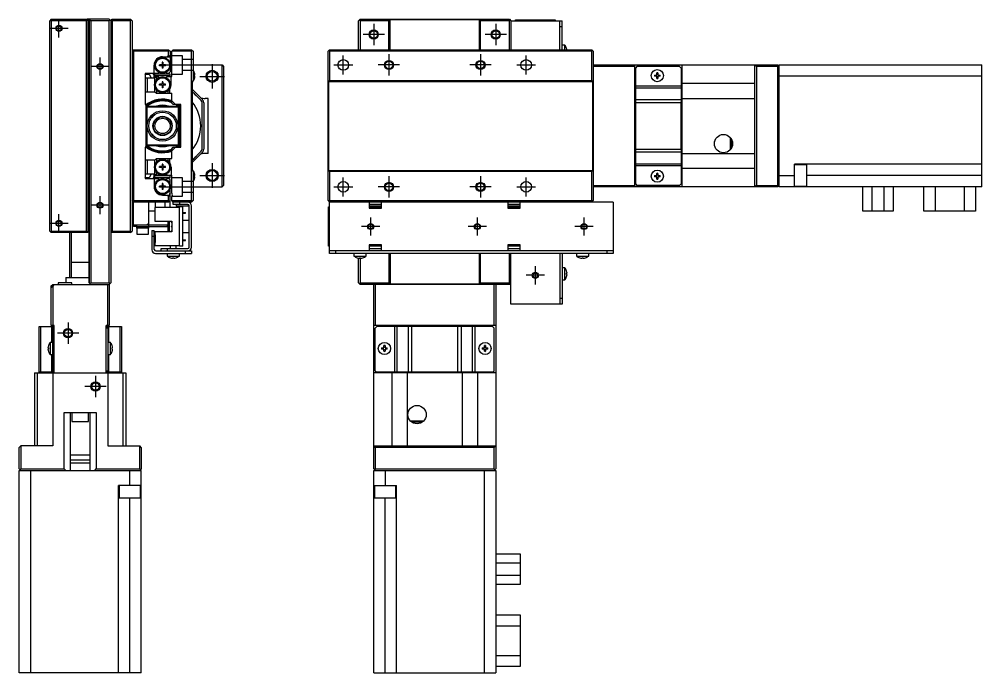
# Model space of a CAD drawing. Extents: x 0 to 645, y -8 to 408.
# Drawn here: x 329.2 to 644.9, y 101.7 to 316.1 of the extents above; entities that cross this region are included whole.
import ezdxf

# ---------------------------------------------------------------- set-up
doc = ezdxf.new("R2010")
doc.units = 0
doc.header["$LTSCALE"] = 0.5
doc.linetypes.add('CENTER', pattern=[50.8, 31.75, -6.35, 6.35, -6.35])
doc.linetypes.add('DASHED', pattern=[19.05, 12.7, -6.35])
for name, color, linetype in [('MSM_CENTER', 1, 'CENTER'), ('MSM_CONTINUOUS', 7, 'CONTINUOUS'), ('MSM_DASHED', 4, 'DASHED'), ('MSM_NARROW', 5, 'CONTINUOUS')]:
    doc.layers.add(name, color=color, linetype=linetype)

msp = doc.modelspace()

# ---------------------------------------------------------------- linework, layer by layer
at = {"layer": 'MSM_CENTER'}
for p, q in [((342.21, 310.1), (342.21, 316.1)), ((345.21, 313.1), (339.21, 313.1)), ((445.47, 314.6), (445.47, 307.6)), ((485.47, 314.6), (485.47, 307.6)), ((448.97, 311.1), (441.97, 311.1)), ((488.97, 311.1), (481.97, 311.1)), ((355.71, 297.6), (355.71, 303.6)), ((435.47, 298), (435.47, 304.2)), ((450.47, 304.6), (450.47, 297.6)), ((480.47, 304.6), (480.47, 297.6)), ((495.47, 298), (495.47, 304.2)), ((358.71, 300.6), (352.71, 300.6)), ((375.71, 301.1), (389.78, 301.1)), ((392.47, 301.37), (392.47, 293.37)), ((432.37, 301.1), (438.57, 301.1)), ((453.97, 301.1), (446.97, 301.1)), ((483.97, 301.1), (476.97, 301.1)), ((492.37, 301.1), (498.57, 301.1)), ((388.47, 297.37), (396.47, 297.37)), ((392.47, 268.84), (392.47, 260.84)), ((388.47, 264.84), (396.47, 264.84)), ((435.47, 258), (435.47, 264.2)), ((450.47, 264.6), (450.47, 257.6)), ((480.47, 264.6), (480.47, 257.6)), ((495.47, 258), (495.47, 264.2)), ((375.71, 261.1), (389.78, 261.1)), ((432.37, 261.1), (438.57, 261.1)), ((453.97, 261.1), (446.97, 261.1)), ((483.97, 261.1), (476.97, 261.1)), ((492.37, 261.1), (498.57, 261.1)), ((355.71, 252.1), (355.71, 258.1)), ((358.71, 255.1), (352.71, 255.1)), ((342.21, 246.1), (342.21, 252.1)), ((444.47, 245.1), (444.47, 251.1)), ((479.47, 245.1), (479.47, 251.1)), ((514.47, 245.1), (514.47, 251.1)), ((345.21, 249.1), (339.21, 249.1)), ((447.47, 248.1), (441.47, 248.1)), ((482.47, 248.1), (476.47, 248.1)), ((517.47, 248.1), (511.47, 248.1)), ((498.47, 229.1), (498.47, 235.1)), ((501.47, 232.1), (495.47, 232.1)), ((345.21, 216.6), (345.21, 209.6)), ((348.71, 213.1), (341.71, 213.1)), ((354.21, 199.1), (354.21, 192.1)), ((357.71, 195.6), (350.71, 195.6))]:
    msp.add_line(p, q, dxfattribs=at)
at = {"layer": 'MSM_CONTINUOUS'}
for p, q in [((339.71, 316.1), (339.21, 315.6)), ((339.71, 315.6), (339.46, 315.85)), ((339.71, 316.1), (351.21, 316.1)), ((351.21, 316.1), (351.71, 315.6)), ((351.46, 315.85), (351.21, 315.6)), ((351.31, 316), (351.51, 316)), ((351.41, 316), (351.51, 316.1)), ((358.71, 316.1), (351.51, 316.1)), ((351.81, 315.7), (351.61, 315.7)), ((351.81, 315), (351.81, 315.7)), ((352.01, 314.7), (352.01, 316.1)), ((352.71, 315.6), (352.21, 316.1)), ((352.21, 229.5), (352.21, 316.1)), ((358.71, 316.1), (359.21, 315.6)), ((358.96, 315.85), (358.71, 315.6)), ((359.21, 315.6), (359.71, 316.1)), ((359.71, 315.6), (359.46, 315.85)), ((359.71, 316.1), (365.71, 316.1)), ((366.21, 315.6), (365.71, 316.1)), ((365.96, 315.85), (365.71, 315.6)), ((440.97, 316.1), (440.47, 315.6)), ((440.97, 315.6), (440.72, 315.85)), ((440.97, 316.1), (489.97, 316.1)), ((450.47, 315.6), (450.77, 315.9)), ((480.17, 315.9), (450.77, 315.9)), ((450.77, 315.9), (450.77, 306.1)), ((480.17, 315.9), (480.47, 315.6)), ((480.17, 306.1), (480.17, 315.9)), ((489.97, 316.1), (490.47, 315.6)), ((490.22, 315.85), (489.97, 315.6)), ((491.97, 315.9), (504.97, 315.9)), ((491.97, 315.6), (491.97, 315.9)), ((504.97, 315.9), (504.97, 315.6)), ((339.21, 246.6), (339.21, 315.6)), ((351.21, 315.6), (339.71, 315.6)), ((339.71, 315.6), (339.71, 246.6)), ((351.21, 246.6), (351.21, 315.6)), ((351.71, 315.6), (351.71, 246.6)), ((351.71, 315), (351.81, 315)), ((351.71, 314.7), (352.01, 314.7)), ((358.71, 315.6), (352.71, 315.6)), ((352.71, 315.6), (352.71, 229.6)), ((358.71, 229.6), (358.71, 315.6)), ((359.21, 315.6), (359.21, 229.6)), ((365.71, 315.6), (359.71, 315.6)), ((359.71, 315.6), (359.71, 246.6)), ((365.71, 246.6), (365.71, 315.6)), ((366.21, 315.6), (366.21, 246.6)), ((440.47, 306.1), (440.47, 315.6)), ((450.47, 315.6), (440.97, 315.6)), ((440.97, 315.6), (440.97, 306.1)), ((450.47, 306.1), (450.47, 315.6)), ((489.97, 315.6), (480.47, 315.6)), ((480.47, 306.1), (480.47, 315.6)), ((489.97, 306.1), (489.97, 315.6)), ((490.47, 315.6), (490.47, 306.1)), ((490.47, 315.6), (507.27, 315.6)), ((506.47, 306.1), (506.47, 315.6)), ((507.27, 313.6), (506.47, 313.6)), ((507.27, 306.1), (507.27, 315.6)), ((508.17, 307.6), (507.27, 307.6)), ((508.17, 306.1), (508.17, 307.6)), ((508.73, 306.53), (508.73, 306.55)), ((366.21, 305.6), (366.71, 306.1)), ((366.71, 305.6), (366.46, 305.85)), ((366.71, 306.1), (378.21, 306.1)), ((366.71, 305.6), (366.71, 256.6)), ((378.21, 305.6), (366.71, 305.6)), ((376.21, 303.8), (378.71, 303.8)), ((378.21, 304.3), (377.71, 303.8)), ((378.21, 306.1), (378.71, 305.6)), ((378.46, 305.85), (378.21, 305.6)), ((378.21, 304.3), (378.21, 305.6)), ((378.56, 303.8), (378.21, 304.3)), ((378.71, 305.6), (378.71, 301.72)), ((379.21, 305.6), (379.71, 306.1)), ((379.21, 297.3), (379.21, 305.6)), ((385.71, 305.6), (379.21, 305.6)), ((379.71, 306.1), (385.71, 306.1)), ((385.71, 306.1), (386.21, 305.6)), ((385.96, 305.85), (385.71, 305.6)), ((385.71, 256.6), (385.71, 305.6)), ((386.21, 305.6), (386.21, 296)), ((430.97, 306.1), (430.47, 305.6)), ((430.47, 256.6), (430.47, 305.6)), ((430.72, 305.85), (430.97, 305.6)), ((430.97, 306.1), (516.97, 306.1)), ((430.97, 305.6), (430.97, 296)), ((516.97, 305.6), (430.97, 305.6)), ((517.47, 305.6), (516.97, 306.1)), ((516.97, 305.6), (517.22, 305.85)), ((516.97, 296), (516.97, 305.6)), ((517.47, 305.6), (517.47, 256.6)), ((373.41, 298.3), (373.41, 301)), ((376, 301.15), (375.21, 301.15)), ((375.21, 300.86), (375.21, 301.15)), ((376, 300.86), (375.21, 300.86)), ((375.74, 301.15), (375.74, 300.86)), ((376.35, 302), (376.06, 302)), ((376.06, 302), (376.06, 301.21)), ((376.35, 301.47), (376.06, 301.47)), ((376.06, 300.8), (376.06, 300)), ((376.06, 300.53), (376.35, 300.53)), ((376.35, 300), (376.06, 300)), ((376.35, 302), (376.35, 301.21)), ((376.35, 300.8), (376.35, 300)), ((377.21, 301.15), (376.41, 301.15)), ((377.21, 300.86), (376.41, 300.86)), ((376.68, 301.15), (376.68, 300.86)), ((377.21, 300.86), (377.21, 301.15)), ((378.71, 300.29), (378.71, 298.8)), ((378.81, 301.1), (379.21, 301.1)), ((386.21, 301.1), (395.71, 301.1)), ((395.71, 261.1), (395.71, 301.1)), ((395.71, 301.1), (396.21, 300.6)), ((396.21, 300.6), (396.21, 261.6)), ((517.47, 301.1), (577.97, 301.1)), ((530.97, 300.6), (517.47, 300.6)), ((530.97, 301.1), (530.97, 261.1)), ((531.77, 300.6), (531.27, 300.1)), ((531.27, 300.1), (531.27, 262.1)), ((545.77, 300.6), (531.77, 300.6)), ((546.27, 300.1), (545.77, 300.6)), ((546.27, 300.1), (546.27, 262.1)), ((546.47, 301.1), (546.47, 261.1)), ((570.47, 301.1), (570.97, 300.6)), ((570.47, 261.1), (570.47, 301.1)), ((570.97, 300.6), (570.97, 261.6)), ((577.97, 300.6), (570.97, 300.6)), ((578.47, 300.6), (577.97, 301.1)), ((577.97, 300.6), (578.22, 300.85)), ((577.97, 261.6), (577.97, 300.6)), ((578.47, 261.1), (578.47, 301.1)), ((578.47, 301.1), (644.87, 301.1)), ((644.87, 261.1), (644.87, 301.1)), ((374.66, 298.3), (370.51, 298.3)), ((370.51, 298.3), (370.51, 288.1)), ((370.51, 297.89), (370.63, 298.1)), ((373.71, 296.8), (370.51, 296.8)), ((370.63, 298.1), (371.79, 298.1)), ((371.21, 296.8), (371.21, 292.3)), ((371.79, 298.1), (372.36, 297.1)), ((372.36, 297.1), (372.19, 296.8)), ((373.71, 297.5), (373.71, 298.1)), ((378.71, 298.1), (373.71, 298.1)), ((378.71, 297.5), (373.71, 297.5)), ((374.21, 297.3), (373.71, 296.8)), ((373.71, 295.32), (373.71, 296.8)), ((374.21, 297.3), (374.21, 296.26)), ((374.21, 297.3), (374.66, 297.3)), ((374.88, 298.68), (374.66, 298.3)), ((374.66, 297.3), (374.74, 297.16)), ((377.54, 296.93), (377.75, 297.3)), ((377.75, 298.3), (377.67, 298.44)), ((378.21, 298.3), (377.75, 298.3)), ((377.75, 297.3), (379.21, 297.3)), ((378.21, 298.3), (378.71, 298.8)), ((378.71, 297.5), (378.71, 298.1)), ((379.01, 294.6), (379.01, 297.3)), ((386.66, 298.53), (386.66, 298.55)), ((386.66, 297.8), (386.8, 297.8)), ((386.66, 297.4), (386.66, 297.8)), ((386.8, 297.4), (386.66, 297.4)), ((537.54, 297.8), (538.27, 297.8)), ((538.27, 297.4), (537.54, 297.4)), ((538.27, 297.8), (538.27, 298.53)), ((538.27, 296.67), (538.27, 297.4)), ((538.67, 298.53), (538.67, 297.8)), ((538.67, 297.8), (539.4, 297.8)), ((539.4, 297.4), (538.67, 297.4)), ((538.67, 297.4), (538.67, 296.67)), ((644.87, 297.4), (578.47, 297.4)), ((373.71, 292.3), (373.71, 293.89)), ((376, 294.75), (375.21, 294.75)), ((375.21, 294.46), (375.21, 294.75)), ((376, 294.46), (375.21, 294.46)), ((375.74, 294.75), (375.74, 294.46)), ((376.35, 295.6), (376.06, 295.6)), ((376.06, 295.6), (376.06, 294.81)), ((376.35, 295.07), (376.06, 295.07)), ((376.06, 294.4), (376.06, 293.6)), ((376.06, 294.13), (376.35, 294.13)), ((376.35, 293.6), (376.06, 293.6)), ((376.35, 295.6), (376.35, 294.81)), ((376.35, 294.4), (376.35, 293.6)), ((377.21, 294.75), (376.41, 294.75)), ((377.21, 294.46), (376.41, 294.46)), ((376.68, 294.75), (376.68, 294.46)), ((377.21, 294.46), (377.21, 294.75)), ((385.91, 295.7), (386.21, 296)), ((385.91, 295.7), (385.91, 266.5)), ((385.91, 295.6), (386.11, 295.6)), ((386.11, 295.6), (386.11, 295.9)), ((386.66, 296.65), (386.66, 296.67)), ((430.67, 295.7), (430.97, 296)), ((430.67, 295.7), (430.67, 266.5)), ((430.67, 295.7), (517.27, 295.7)), ((430.97, 296), (516.97, 296)), ((516.97, 296), (517.27, 295.7)), ((517.27, 266.5), (517.27, 295.7)), ((531.27, 295.35), (530.97, 295.35)), ((531.27, 294.85), (530.97, 294.85)), ((531.27, 294.22), (546.27, 294.22)), ((546.47, 295.35), (546.27, 295.35)), ((546.47, 295.1), (570.47, 295.1)), ((370.51, 292.3), (373.71, 292.3)), ((373.71, 292.3), (374.21, 291.8)), ((374.21, 292.94), (374.21, 291.8)), ((374.21, 291.8), (379.21, 291.8)), ((378.01, 291.8), (378.01, 292.46)), ((378.51, 293), (378.51, 291.8)), ((379.21, 288.6), (379.21, 291.8)), ((385.91, 293.11), (389.27, 289.75)), ((388.92, 289.39), (385.91, 292.4)), ((546.27, 293.52), (531.27, 293.52)), ((546.47, 292.1), (546.27, 292.1)), ((546.47, 291.1), (546.27, 291.1)), ((370.51, 288.1), (370.71, 288.1)), ((370.71, 288.1), (370.71, 274.1)), ((371.21, 287.3), (371.01, 287.1)), ((371.21, 287.3), (371.51, 287.6)), ((381.21, 287.3), (371.21, 287.3)), ((371.51, 287.6), (380.91, 287.6)), ((379.21, 289.31), (380.42, 288.1)), ((379.71, 288.1), (379.21, 288.6)), ((382.21, 288.1), (379.71, 288.1)), ((380.91, 287.6), (381.21, 287.3)), ((381.41, 287.1), (381.21, 287.3)), ((382.21, 274.1), (382.21, 288.1)), ((389.21, 273.52), (389.21, 288.69)), ((389.71, 288.69), (389.71, 273.52)), ((391.21, 290.1), (390.21, 290.1)), ((391.21, 272.1), (391.21, 290.1)), ((530.97, 289.35), (531.27, 289.35)), ((531.27, 289.75), (546.27, 289.75)), ((546.27, 288.69), (531.27, 288.69)), ((546.3, 288.98), (546.27, 288.98)), ((546.27, 287.93), (546.3, 287.93)), ((546.27, 287.34), (546.3, 287.34)), ((546.3, 273.22), (546.3, 288.98)), ((546.47, 288.37), (546.3, 288.37)), ((546.47, 290.1), (570.47, 290.1)), ((370.71, 286.8), (371.01, 287.1)), ((371.01, 287.1), (371.01, 275.1)), ((373.01, 284.27), (373.01, 284.08)), ((381.41, 275.1), (381.41, 287.1)), ((381.41, 287.1), (381.71, 286.8)), ((381.71, 286.8), (381.71, 275.4)), ((531.17, 286.1), (530.97, 285.9)), ((531.17, 286.1), (531.17, 276.1)), ((531.27, 286.1), (531.17, 286.1)), ((546.3, 285.87), (546.47, 285.87)), ((372.65, 283.85), (372.78, 283.85)), ((372.78, 283.85), (373.01, 284.08)), ((372.78, 283.85), (372.78, 284.02)), ((546.3, 283.37), (546.47, 283.37)), ((372.78, 278.35), (372.65, 278.35)), ((372.78, 278.18), (372.78, 278.35)), ((373.01, 278.13), (372.78, 278.35)), ((373.01, 278.13), (373.01, 277.94)), ((546.47, 278.83), (546.3, 278.83)), ((371.01, 275.1), (370.71, 275.4)), ((371.01, 275.1), (371.21, 274.9)), ((371.21, 274.9), (381.21, 274.9)), ((371.51, 274.6), (371.21, 274.9)), ((381.21, 274.9), (380.91, 274.6)), ((381.21, 274.9), (381.41, 275.1)), ((381.71, 275.4), (381.41, 275.1)), ((530.97, 276.3), (531.17, 276.1)), ((531.17, 276.1), (531.27, 276.1)), ((546.27, 274.86), (546.3, 274.86)), ((546.47, 276.33), (546.3, 276.33)), ((557.27, 275.88), (557.23, 275.88)), ((557.27, 276.07), (557.27, 275.88)), ((562.37, 277.34), (562.37, 273.26)), ((562.67, 276.96), (562.67, 273.64)), ((370.71, 274.1), (370.51, 274.1)), ((370.51, 274.1), (370.51, 263.9)), ((380.91, 274.6), (371.51, 274.6)), ((380.42, 274.1), (379.21, 272.89)), ((379.21, 273.6), (379.71, 274.1)), ((379.21, 270.4), (379.21, 273.6)), ((379.71, 274.1), (382.21, 274.1)), ((385.91, 269.8), (388.92, 272.81)), ((389.27, 272.46), (385.91, 269.09)), ((391.21, 272.1), (390.21, 272.1)), ((531.27, 272.85), (530.97, 272.85)), ((531.27, 273.52), (546.27, 273.52)), ((546.27, 272.46), (531.27, 272.46)), ((546.27, 274.28), (546.3, 274.28)), ((546.27, 273.22), (546.3, 273.22)), ((546.3, 273.83), (546.47, 273.83)), ((546.47, 272.1), (570.47, 272.1)), ((373.71, 269.9), (370.51, 269.9)), ((371.21, 269.9), (371.21, 265.4)), ((374.21, 270.4), (373.71, 269.9)), ((373.71, 268.32), (373.71, 269.9)), ((374.21, 270.4), (374.21, 269.26)), ((374.21, 270.4), (379.21, 270.4)), ((376.35, 268.6), (376.06, 268.6)), ((376.06, 268.6), (376.06, 267.81)), ((376.35, 268.6), (376.35, 267.81)), ((378.01, 269.75), (378.01, 270.4)), ((378.51, 270.4), (378.51, 269.2)), ((531.27, 268.69), (546.27, 268.69)), ((546.27, 271.1), (546.47, 271.1)), ((546.27, 270.1), (546.47, 270.1)), ((583.47, 261.1), (583.47, 268.59)), ((644.87, 268.59), (583.47, 268.59)), ((587.47, 268.34), (583.47, 268.34)), ((587.47, 261.34), (587.47, 268.34)), ((370.51, 265.4), (373.71, 265.4)), ((372.19, 265.4), (372.36, 265.1)), ((373.71, 265.4), (373.71, 266.89)), ((373.71, 265.4), (374.21, 264.9)), ((374.21, 265.94), (374.21, 264.9)), ((376, 267.75), (375.21, 267.75)), ((375.21, 267.46), (375.21, 267.75)), ((376, 267.46), (375.21, 267.46)), ((375.74, 267.75), (375.74, 267.46)), ((376.35, 268.07), (376.06, 268.07)), ((376.06, 267.4), (376.06, 266.6)), ((376.06, 267.13), (376.35, 267.13)), ((376.35, 266.6), (376.06, 266.6)), ((376.35, 267.4), (376.35, 266.6)), ((377.21, 267.75), (376.41, 267.75)), ((377.21, 267.46), (376.41, 267.46)), ((376.68, 267.75), (376.68, 267.46)), ((377.21, 267.46), (377.21, 267.75)), ((377.75, 264.9), (377.54, 265.28)), ((379.01, 267.6), (379.01, 264.9)), ((386.11, 266.6), (385.91, 266.6)), ((386.21, 266.2), (385.91, 266.5)), ((386.11, 266.3), (386.11, 266.6)), ((386.21, 266.2), (386.21, 256.6)), ((386.66, 265.53), (386.66, 265.55)), ((430.97, 266.2), (430.67, 266.5)), ((430.67, 266.5), (517.27, 266.5)), ((430.97, 266.2), (430.97, 256.6)), ((516.97, 266.2), (430.97, 266.2)), ((517.27, 266.5), (516.97, 266.2)), ((516.97, 256.6), (516.97, 266.2)), ((530.97, 267.35), (531.27, 267.35)), ((530.97, 266.85), (531.27, 266.85)), ((546.27, 267.98), (531.27, 267.98)), ((538.27, 264.8), (538.27, 265.53)), ((538.67, 265.53), (538.67, 264.8)), ((546.27, 266.85), (546.47, 266.85)), ((570.47, 267.1), (546.47, 267.1)), ((370.63, 264.1), (370.51, 264.31)), ((370.51, 263.9), (374.66, 263.9)), ((371.79, 264.1), (370.63, 264.1)), ((372.36, 265.1), (371.79, 264.1)), ((373.41, 263.9), (373.41, 261.2)), ((373.71, 264.1), (373.71, 264.7)), ((378.71, 264.7), (373.71, 264.7)), ((378.71, 264.1), (373.71, 264.1)), ((374.21, 264.9), (374.66, 264.9)), ((374.74, 265.04), (374.66, 264.9)), ((374.66, 263.9), (374.88, 263.53)), ((376.35, 262.2), (376.06, 262.2)), ((376.06, 262.2), (376.06, 261.41)), ((376.35, 262.2), (376.35, 261.41)), ((377.67, 263.76), (377.75, 263.9)), ((377.75, 264.9), (379.21, 264.9)), ((378.21, 263.9), (377.75, 263.9)), ((378.71, 263.4), (378.21, 263.9)), ((378.71, 264.1), (378.71, 264.7)), ((378.71, 261.92), (378.71, 263.4)), ((379.21, 259.16), (379.21, 264.9)), ((386.66, 264.8), (386.8, 264.8)), ((386.66, 264.4), (386.66, 264.8)), ((386.8, 264.4), (386.66, 264.4)), ((386.66, 263.65), (386.66, 263.67)), ((531.27, 262.1), (531.77, 261.6)), ((537.54, 264.8), (538.27, 264.8)), ((538.27, 264.4), (537.54, 264.4)), ((538.27, 263.67), (538.27, 264.4)), ((538.67, 264.8), (539.4, 264.8)), ((539.4, 264.4), (538.67, 264.4)), ((538.67, 264.4), (538.67, 263.67)), ((545.77, 261.6), (546.27, 262.1)), ((578.47, 264.8), (583.47, 264.8)), ((644.87, 264.89), (587.47, 264.89)), ((376, 261.35), (375.21, 261.35)), ((375.21, 261.06), (375.21, 261.35)), ((376, 261.06), (375.21, 261.06)), ((375.74, 261.35), (375.74, 261.06)), ((376.35, 261.67), (376.06, 261.67)), ((376.06, 261), (376.06, 260.2)), ((376.06, 260.73), (376.35, 260.73)), ((376.35, 260.2), (376.06, 260.2)), ((376.35, 261), (376.35, 260.2)), ((377.21, 261.35), (376.41, 261.35)), ((377.21, 261.06), (376.41, 261.06)), ((376.68, 261.35), (376.68, 261.06)), ((377.21, 261.06), (377.21, 261.35)), ((378.71, 254.35), (378.71, 260.49)), ((378.81, 261.1), (379.21, 261.1)), ((386.21, 261.1), (395.71, 261.1)), ((396.21, 261.6), (395.71, 261.1)), ((517.47, 261.6), (530.97, 261.6)), ((577.97, 261.1), (517.47, 261.1)), ((545.77, 261.6), (531.77, 261.6)), ((570.97, 261.6), (570.47, 261.1)), ((570.97, 261.6), (577.97, 261.6)), ((578.22, 261.35), (577.97, 261.6)), ((577.97, 261.1), (578.47, 261.6)), ((644.87, 261.1), (578.47, 261.1)), ((583.47, 261.34), (587.47, 261.34)), ((605.87, 253.1), (605.87, 261.1)), ((608.87, 261.1), (608.87, 253.1)), ((612.87, 253.1), (612.87, 261.1)), ((615.87, 261.1), (615.87, 253.1)), ((625.87, 253.1), (625.87, 261.1)), ((629.57, 261.1), (629.57, 253.1)), ((639.17, 253.1), (639.17, 261.1)), ((642.87, 261.1), (642.87, 253.1)), ((366.71, 256.1), (366.21, 256.6)), ((366.46, 256.35), (366.71, 256.6)), ((366.71, 256.6), (378.21, 256.6)), ((366.71, 248.1), (366.71, 256.1)), ((378.21, 256.1), (366.71, 256.1)), ((371.71, 247.6), (371.71, 256.1)), ((373.91, 254.35), (373.91, 256.1)), ((376.21, 258.4), (378.46, 258.4)), ((376.91, 256.1), (376.91, 254.35)), ((377.71, 258.4), (378.21, 257.9)), ((378.21, 257.9), (378.48, 258.29)), ((378.21, 256.6), (378.21, 257.9)), ((378.21, 256.6), (378.46, 256.35)), ((378.71, 256.6), (378.21, 256.1)), ((379.21, 256.6), (379.21, 257.84)), ((379.21, 256.6), (385.71, 256.6)), ((379.71, 256.1), (379.21, 256.6)), ((379.71, 255.3), (379.71, 256.1)), ((385.71, 256.1), (379.71, 256.1)), ((381.71, 256.1), (381.71, 255.3)), ((385.71, 256.6), (385.96, 256.35)), ((386.21, 256.6), (385.71, 256.1)), ((430.47, 256.6), (430.97, 256.1)), ((430.97, 256.6), (430.72, 256.35)), ((430.97, 256.6), (516.97, 256.6)), ((430.97, 239.3), (430.97, 256.1)), ((523.97, 256.1), (430.97, 256.1)), ((443.97, 256.1), (443.97, 254.1)), ((447.97, 254.1), (447.97, 256.1)), ((489.47, 256.1), (489.47, 254.1)), ((493.47, 254.1), (493.47, 256.1)), ((517.22, 256.35), (516.97, 256.6)), ((516.97, 256.1), (517.47, 256.6)), ((523.97, 256.1), (523.97, 239.3)), ((366.71, 253.1), (366.21, 253.1)), ((373.71, 253.1), (371.71, 253.1)), ((381.71, 254.35), (373.71, 254.35)), ((373.71, 254.35), (373.71, 249.85)), ((384.51, 255.3), (379.71, 255.3)), ((380.71, 255.3), (380.71, 254.8)), ((384.71, 254.8), (380.71, 254.8)), ((382.91, 254.6), (381.71, 254.6)), ((381.71, 241.6), (381.71, 254.6)), ((382.41, 254.8), (382.41, 254.6)), ((382.91, 241.6), (382.91, 254.6)), ((382.91, 252.73), (383.71, 252.73)), ((383.71, 252.48), (383.71, 252.73)), ((384.71, 254.8), (384.71, 255.25)), ((384.91, 241.3), (384.91, 254.9)), ((385.71, 241.3), (385.71, 254.9)), ((430.67, 254.6), (430.97, 254.6)), ((430.67, 241.6), (430.67, 254.6)), ((447.97, 255.3), (443.97, 255.3)), ((447.97, 254.8), (443.97, 254.8)), ((443.97, 254.6), (447.97, 254.6)), ((443.97, 254.1), (447.97, 254.1)), ((493.47, 255.3), (489.47, 255.3)), ((493.47, 254.8), (489.47, 254.8)), ((489.47, 254.6), (493.47, 254.6)), ((489.47, 254.1), (493.47, 254.1)), ((615.87, 253.1), (605.87, 253.1)), ((642.87, 253.1), (625.87, 253.1)), ((373.71, 249.85), (379.21, 249.85)), ((378.01, 246.35), (378.01, 249.85)), ((378.51, 246.35), (378.51, 249.85)), ((379.21, 249.85), (379.21, 246.35)), ((382.91, 252.48), (383.71, 252.48)), ((384.91, 250.1), (382.91, 250.1)), ((339.21, 246.6), (339.71, 246.1)), ((339.46, 246.35), (339.71, 246.6)), ((339.71, 246.6), (351.21, 246.6)), ((351.21, 246.6), (351.46, 246.35)), ((351.71, 246.6), (351.21, 246.1)), ((351.61, 246.5), (351.81, 246.5)), ((351.71, 247.5), (352.11, 247.5)), ((351.81, 247.2), (351.71, 247.2)), ((351.81, 246.5), (351.81, 247.2)), ((352.11, 229.6), (352.11, 247.5)), ((359.71, 246.1), (359.21, 246.6)), ((359.46, 246.35), (359.71, 246.6)), ((359.71, 246.6), (365.71, 246.6)), ((365.96, 246.35), (365.71, 246.6)), ((365.71, 246.1), (366.21, 246.6)), ((366.71, 248.6), (377.71, 248.6)), ((367.71, 248.1), (366.71, 248.1)), ((367.71, 248.6), (367.71, 247.6)), ((367.71, 248.1), (377.71, 248.1)), ((371.71, 247.6), (367.71, 247.6)), ((367.81, 247.6), (367.81, 245.6)), ((371.71, 249.1), (371.21, 248.6)), ((371.61, 245.6), (371.61, 247.6)), ((372.71, 246.8), (373.51, 246.8)), ((372.71, 246.8), (372.71, 240.5)), ((373.51, 240.6), (373.51, 246.8)), ((373.71, 246.35), (373.71, 245.35)), ((379.21, 246.35), (373.71, 246.35)), ((377.71, 248.6), (377.71, 248.1)), ((351.21, 246.1), (339.71, 246.1)), ((345.71, 246.1), (345.71, 231.4)), ((346.21, 246.1), (346.21, 231.4)), ((351.51, 246.2), (351.31, 246.2)), ((365.71, 246.1), (359.71, 246.1)), ((367.81, 245.6), (371.61, 245.6)), ((373.51, 244.8), (372.71, 244.8)), ((373.71, 245.35), (373.81, 245.35)), ((373.81, 244.55), (373.71, 244.55)), ((373.71, 244.55), (373.71, 243.65)), ((373.81, 244.18), (373.71, 244.18)), ((373.81, 244.03), (373.71, 244.03)), ((373.81, 243.65), (373.71, 243.65)), ((373.81, 245.35), (373.81, 242.85)), ((382.91, 246.1), (384.91, 246.1)), ((382.91, 243.73), (383.71, 243.73)), ((382.91, 243.48), (383.71, 243.48)), ((383.71, 243.48), (383.71, 243.73)), ((373.71, 242.85), (373.81, 242.85)), ((373.71, 242.85), (373.71, 241.85)), ((373.71, 241.85), (381.71, 241.85)), ((374.01, 240.1), (385.71, 240.1)), ((375.71, 240.1), (375.71, 240.9)), ((375.71, 240.9), (384.51, 240.9)), ((377.71, 240.9), (377.71, 240.1)), ((378.71, 241.85), (378.71, 240.9)), ((380.71, 240.9), (380.71, 241.85)), ((382.91, 241.6), (381.71, 241.6)), ((383.71, 239.3), (383.71, 240.1)), ((385.71, 240.1), (385.71, 239.3)), ((430.97, 241.6), (430.67, 241.6)), ((523.97, 240.1), (430.97, 240.1)), ((432.97, 240.1), (432.97, 239.3)), ((447.97, 242.1), (443.97, 242.1)), ((443.97, 242.1), (443.97, 240.1)), ((447.97, 241.6), (443.97, 241.6)), ((443.97, 240.9), (447.97, 240.9)), ((447.97, 240.1), (447.97, 242.1)), ((493.47, 242.1), (489.47, 242.1)), ((489.47, 242.1), (489.47, 240.1)), ((493.47, 241.6), (489.47, 241.6)), ((489.47, 240.9), (493.47, 240.9)), ((493.47, 240.1), (493.47, 242.1)), ((521.97, 239.3), (521.97, 240.1)), ((373.91, 239.3), (385.71, 239.3)), ((377.71, 239.3), (377.71, 238.4)), ((377.71, 238.4), (381.71, 238.4)), ((378.76, 237.85), (378.78, 237.85)), ((379.51, 237.85), (379.91, 237.85)), ((379.51, 237.71), (379.51, 237.85)), ((379.91, 237.85), (379.91, 237.71)), ((380.64, 237.85), (380.66, 237.85)), ((381.71, 238.4), (381.71, 239.3)), ((523.97, 239.3), (430.97, 239.3)), ((438.97, 239.3), (438.97, 238.4)), ((438.97, 238.4), (442.97, 238.4)), ((440.02, 237.85), (440.04, 237.85)), ((440.47, 229.6), (440.47, 237.75)), ((440.77, 237.85), (441.17, 237.85)), ((440.77, 237.71), (440.77, 237.85)), ((440.97, 237.85), (440.97, 229.6)), ((441.17, 237.85), (441.17, 237.71)), ((441.9, 237.85), (441.92, 237.85)), ((442.97, 238.4), (442.97, 239.3)), ((450.57, 229.6), (450.57, 239.3)), ((450.87, 239.3), (450.87, 229.3)), ((480.07, 239.3), (480.07, 229.3)), ((480.37, 239.3), (480.37, 229.6)), ((489.97, 229.6), (489.97, 239.3)), ((490.47, 222.6), (490.47, 239.3)), ((506.47, 239.3), (506.47, 222.6)), ((507.27, 239.3), (507.27, 222.6)), ((511.97, 239.3), (511.97, 238.4)), ((511.97, 238.4), (515.97, 238.4)), ((513.02, 237.85), (513.04, 237.85)), ((513.77, 237.85), (514.17, 237.85)), ((513.77, 237.71), (513.77, 237.85)), ((514.17, 237.85), (514.17, 237.71)), ((514.9, 237.85), (514.92, 237.85)), ((515.97, 238.4), (515.97, 239.3)), ((346.21, 236.4), (352.11, 236.4)), ((508.17, 234.6), (507.27, 234.6)), ((508.17, 230.6), (508.17, 234.6)), ((344.46, 231.4), (352.11, 231.4)), ((344.46, 231.4), (344.46, 229.6)), ((507.27, 230.6), (508.17, 230.6)), ((508.73, 233.53), (508.73, 233.55)), ((508.73, 232.8), (508.86, 232.8)), ((508.73, 232.4), (508.73, 232.8)), ((508.86, 232.4), (508.73, 232.4)), ((508.73, 231.65), (508.73, 231.67)), ((339.71, 228.6), (340.21, 229.1)), ((339.71, 215.6), (339.71, 228.6)), ((340.21, 228.49), (339.71, 227.99)), ((340.51, 229.1), (340.21, 228.49)), ((340.21, 229.1), (358.71, 229.1)), ((340.21, 228.49), (340.21, 215.6)), ((346.46, 229.6), (341.96, 229.6)), ((341.96, 229.6), (341.96, 229.1)), ((346.46, 229.1), (346.46, 229.6)), ((352.11, 229.6), (352.21, 229.5)), ((352.21, 229.5), (352.41, 229.3)), ((352.41, 229.3), (352.71, 229.6)), ((352.41, 229.3), (352.61, 229.1)), ((352.71, 229.6), (358.71, 229.6)), ((358.21, 215.6), (358.21, 229.1)), ((358.71, 229.6), (358.96, 229.35)), ((359.21, 229.6), (358.71, 229.1)), ((358.71, 229.1), (358.71, 215.6)), ((440.47, 229.6), (440.97, 229.1)), ((440.72, 229.35), (440.97, 229.6)), ((440.97, 229.6), (450.57, 229.6)), ((489.97, 229.1), (440.97, 229.1)), ((445.47, 168.6), (445.47, 229.1)), ((445.97, 229.1), (445.97, 215.6)), ((450.87, 229.3), (450.57, 229.6)), ((450.87, 229.3), (480.07, 229.3)), ((480.37, 229.6), (480.07, 229.3)), ((480.37, 229.6), (489.97, 229.6)), ((484.97, 215.6), (484.97, 229.1)), ((485.47, 229.1), (485.47, 168.6)), ((489.97, 229.6), (490.22, 229.35)), ((489.97, 229.1), (490.47, 229.6)), ((506.47, 224.6), (507.27, 224.6)), ((507.27, 222.6), (490.47, 222.6)), ((335.71, 200.3), (335.71, 215.3)), ((335.71, 215.3), (340.71, 215.3)), ((336.15, 215.3), (336.15, 200.3)), ((340.71, 215.6), (339.71, 215.6)), ((339.92, 210.1), (339.92, 215.3)), ((340.21, 200.3), (340.21, 215.3)), ((340.71, 214.8), (340.21, 214.8)), ((340.71, 200.1), (340.71, 215.6)), ((358.71, 215.6), (357.71, 215.6)), ((357.71, 200.1), (357.71, 215.6)), ((357.71, 215.3), (362.71, 215.3)), ((358.21, 214.8), (357.71, 214.8)), ((358.21, 215.3), (358.21, 200.3)), ((358.5, 215.3), (358.5, 210.1)), ((362.27, 200.3), (362.27, 215.3)), ((362.71, 215.3), (362.71, 200.3)), ((485.47, 215.6), (445.47, 215.6)), ((446.47, 215.3), (445.97, 214.8)), ((445.97, 200.8), (445.97, 214.8)), ((484.47, 215.3), (446.47, 215.3)), ((451.22, 215.6), (451.22, 215.3)), ((451.72, 215.6), (451.72, 215.3)), ((452.35, 200.3), (452.35, 215.3)), ((453.06, 215.3), (453.06, 200.3)), ((456.82, 200.3), (456.82, 215.3)), ((457.22, 215.3), (457.22, 215.6)), ((457.89, 215.3), (457.89, 200.3)), ((460.67, 215.6), (460.47, 215.4)), ((470.47, 215.4), (460.47, 215.4)), ((460.47, 215.4), (460.47, 215.3)), ((470.47, 215.4), (470.27, 215.6)), ((470.47, 215.3), (470.47, 215.4)), ((473.06, 200.3), (473.06, 215.3)), ((473.72, 215.6), (473.72, 215.3)), ((474.12, 215.3), (474.12, 200.3)), ((477.89, 200.3), (477.89, 215.3)), ((478.59, 215.3), (478.59, 200.3)), ((479.22, 215.3), (479.22, 215.6)), ((479.72, 215.3), (479.72, 215.6)), ((484.97, 214.8), (484.47, 215.3)), ((484.97, 200.8), (484.97, 214.8)), ((338.75, 209.05), (338.75, 209.03)), ((339.31, 210.1), (339.31, 206.1)), ((340.21, 210.1), (339.31, 210.1)), ((359.11, 210.1), (358.21, 210.1)), ((359.11, 206.1), (359.11, 210.1)), ((359.66, 209.03), (359.66, 209.05)), ((448.77, 208.3), (448.77, 209.03)), ((449.17, 209.03), (449.17, 208.3)), ((481.77, 208.3), (481.77, 209.03)), ((482.17, 209.03), (482.17, 208.3)), ((338.62, 208.3), (338.75, 208.3)), ((338.75, 207.9), (338.62, 207.9)), ((338.75, 208.3), (338.75, 207.9)), ((338.75, 207.17), (338.75, 207.15)), ((339.31, 206.1), (340.21, 206.1)), ((339.92, 200.3), (339.92, 206.1)), ((358.21, 206.1), (359.11, 206.1)), ((358.5, 206.1), (358.5, 200.3)), ((359.66, 208.3), (359.8, 208.3)), ((359.66, 207.9), (359.66, 208.3)), ((359.8, 207.9), (359.66, 207.9)), ((359.66, 207.15), (359.66, 207.17)), ((448.04, 208.3), (448.77, 208.3)), ((448.77, 207.9), (448.04, 207.9)), ((448.77, 207.17), (448.77, 207.9)), ((449.17, 208.3), (449.9, 208.3)), ((449.17, 207.9), (449.17, 207.17)), ((449.9, 207.9), (449.17, 207.9)), ((481.04, 208.3), (481.77, 208.3)), ((481.77, 207.9), (481.04, 207.9)), ((481.77, 207.17), (481.77, 207.9)), ((482.17, 208.3), (482.9, 208.3)), ((482.17, 207.9), (482.17, 207.17)), ((482.9, 207.9), (482.17, 207.9)), ((334.21, 200.1), (334.21, 176.1)), ((334.21, 200.1), (364.21, 200.1)), ((335.21, 176.1), (335.21, 200.1)), ((340.71, 200.3), (335.71, 200.3)), ((340.21, 200.8), (340.71, 200.8)), ((340.21, 200.1), (340.21, 176.1)), ((357.71, 200.8), (358.21, 200.8)), ((362.71, 200.3), (357.71, 200.3)), ((358.21, 200.1), (358.21, 176.1)), ((363.21, 200.1), (363.21, 176.1)), ((364.21, 200.1), (364.21, 176.1)), ((485.47, 200.1), (445.47, 200.1)), ((445.97, 200.8), (446.47, 200.3)), ((484.47, 200.3), (446.47, 200.3)), ((451.22, 200.3), (451.22, 200.1)), ((451.47, 176.1), (451.47, 200.1)), ((454.47, 200.3), (454.47, 200.1)), ((455.47, 200.3), (455.47, 200.1)), ((456.47, 200.1), (456.47, 176.1)), ((457.59, 200.3), (457.59, 200.27)), ((457.59, 200.27), (473.35, 200.27)), ((458.2, 200.27), (458.2, 200.1)), ((458.65, 200.3), (458.65, 200.27)), ((459.23, 200.3), (459.23, 200.27)), ((460.7, 200.1), (460.7, 200.27)), ((463.2, 200.1), (463.2, 200.27)), ((467.74, 200.27), (467.74, 200.1)), ((470.24, 200.27), (470.24, 200.1)), ((471.71, 200.3), (471.71, 200.27)), ((472.3, 200.3), (472.3, 200.27)), ((472.74, 200.1), (472.74, 200.27)), ((473.35, 200.27), (473.35, 200.3)), ((474.47, 200.1), (474.47, 176.1)), ((475.47, 200.1), (475.47, 200.3)), ((476.47, 200.1), (476.47, 200.3)), ((479.47, 200.1), (479.47, 176.1)), ((479.72, 200.1), (479.72, 200.3)), ((484.47, 200.3), (484.97, 200.8)), ((343.96, 187.1), (354.46, 187.1)), ((343.96, 168.6), (343.96, 187.1)), ((345.96, 187.1), (345.96, 168.1)), ((346.46, 187.1), (346.46, 184.1)), ((351.96, 184.1), (351.96, 187.1)), ((352.46, 168.1), (352.46, 187.1)), ((354.46, 187.1), (354.46, 168.6)), ((460.25, 189.3), (460.25, 189.35)), ((460.44, 189.3), (460.25, 189.3)), ((346.46, 184.1), (351.96, 184.1)), ((461.71, 184.2), (457.63, 184.2)), ((461.33, 183.9), (458.01, 183.9)), ((329.71, 176.1), (329.21, 175.6)), ((329.21, 168.6), (329.21, 175.6)), ((340.21, 176.1), (329.71, 176.1)), ((329.71, 176.1), (329.71, 168.6)), ((358.21, 176.1), (368.71, 176.1)), ((368.71, 168.6), (368.71, 176.1)), ((369.21, 175.6), (368.71, 176.1)), ((369.21, 175.6), (369.21, 168.6)), ((445.97, 175.6), (445.47, 176.1)), ((445.47, 176.1), (485.47, 176.1)), ((445.97, 175.6), (445.97, 168.6)), ((484.97, 175.6), (445.97, 175.6)), ((485.47, 176.1), (484.97, 175.6)), ((484.97, 168.6), (484.97, 175.6)), ((352.46, 173.1), (345.96, 173.1)), ((345.96, 171.6), (352.46, 171.6)), ((345.96, 170.6), (352.46, 170.6)), ((329.21, 168.6), (329.71, 168.1)), ((329.21, 101.7), (329.21, 168.1)), ((329.21, 168.1), (369.21, 168.1)), ((329.46, 168.35), (329.71, 168.6)), ((329.71, 168.6), (343.96, 168.6)), ((332.91, 168.1), (332.91, 101.7)), ((343.96, 168.6), (344.46, 168.1)), ((353.96, 168.1), (354.46, 168.6)), ((354.46, 168.6), (368.71, 168.6)), ((365.51, 163.1), (365.51, 168.1)), ((368.71, 168.6), (368.96, 168.35)), ((369.21, 168.6), (368.71, 168.1)), ((369.21, 101.7), (369.21, 168.1)), ((445.47, 168.6), (445.97, 168.1)), ((445.47, 168.1), (485.47, 168.1)), ((445.47, 101.7), (445.47, 168.1)), ((445.72, 168.35), (445.97, 168.6)), ((445.97, 168.6), (484.97, 168.6)), ((449.17, 168.1), (449.17, 163.1)), ((481.77, 101.7), (481.77, 168.1)), ((484.97, 168.6), (485.22, 168.35)), ((485.47, 168.6), (484.97, 168.1)), ((485.47, 168.1), (485.47, 101.7)), ((369.21, 163.1), (361.72, 163.1)), ((361.72, 101.7), (361.72, 163.1)), ((361.97, 163.1), (361.97, 159.1)), ((368.97, 159.1), (368.97, 163.1)), ((445.47, 163.1), (452.96, 163.1)), ((445.71, 163.1), (445.71, 159.1)), ((452.71, 159.1), (452.71, 163.1)), ((452.96, 101.7), (452.96, 163.1)), ((361.97, 159.1), (368.97, 159.1)), ((365.42, 159.1), (365.42, 101.7)), ((445.71, 159.1), (452.71, 159.1)), ((449.26, 101.7), (449.26, 159.1)), ((485.47, 140.7), (493.47, 140.7)), ((493.47, 140.7), (493.47, 130.7)), ((493.47, 137.7), (485.47, 137.7)), ((485.47, 133.7), (493.47, 133.7)), ((493.47, 130.7), (485.47, 130.7)), ((485.47, 120.7), (493.47, 120.7)), ((493.47, 120.7), (493.47, 103.7)), ((493.47, 117), (485.47, 117)), ((485.47, 107.4), (493.47, 107.4)), ((369.21, 101.7), (329.21, 101.7)), ((445.47, 101.7), (485.47, 101.7)), ((493.47, 103.7), (485.47, 103.7))]:
    msp.add_line(p, q, dxfattribs=at)
for centre, radius in [((342.21, 313.1), 0.783), ((445.47, 311.1), 1.23), ((485.47, 311.1), 1.23), ((376.21, 301), 2.6), ((376.21, 301), 2.3), ((355.71, 300.6), 0.783), ((435.47, 301.1), 1.75), ((450.47, 301.1), 1.23), ((480.47, 301.1), 1.23), ((495.47, 301.1), 1.75), ((376.21, 294.6), 2.6), ((376.21, 294.6), 2.3), ((392.47, 297.37), 1.62), ((538.47, 297.6), 2), ((376.21, 281.1), 5), ((376.21, 281.1), 4.5), ((376.21, 281.1), 3.15), ((376.21, 281.1), 3), ((560.17, 275.3), 3), ((376.21, 267.6), 2.6), ((376.21, 267.6), 2.3), ((392.47, 264.84), 1.62), ((538.47, 264.6), 2), ((376.21, 261.2), 2.6), ((376.21, 261.2), 2.3), ((435.47, 261.1), 1.75), ((450.47, 261.1), 1.23), ((480.47, 261.1), 1.23), ((495.47, 261.1), 1.75), ((355.71, 255.1), 0.783), ((342.21, 249.1), 0.783), ((444.47, 248.1), 0.783), ((479.47, 248.1), 0.783), ((514.47, 248.1), 0.783), ((498.47, 232.1), 0.783), ((345.21, 213.1), 1.23), ((448.97, 208.1), 2), ((481.97, 208.1), 2), ((354.21, 195.6), 1.23), ((459.67, 186.4), 3)]:
    msp.add_circle(centre, radius, dxfattribs=at)
for centre, radius, start, end in [((351.51, 315.7), 0.3, 0, 90), ((351.51, 315), 0.3, 311.8103, 0), ((505.67, 305.6), 3.2, 17.27, 38.6822), ((505.67, 305.6), 3.19, 9.0071, 16.9053), ((376.21, 301), 2.8, 90, 180), ((376, 301.21), 0.06, 270, 0), ((376, 300.8), 0.06, 0, 90), ((376.41, 301.21), 0.06, 180, 270), ((376.41, 300.8), 0.06, 90, 180), ((371.21, 297.1), 2.25, 352.3377, 32.231), ((371.21, 297.1), 2.6, 15.9424, 27.4864), ((371.21, 297.1), 2.6, 355.4034, 8.8499), ((376.21, 297.8), 1.59, 143.8028, 169.1069), ((376.21, 297.8), 1.59, 190.8931, 216.1972), ((376.32, 297.92), 1.75, 205.4948, 217.006), ((376.32, 297.69), 1.75, 142.994, 145.4948), ((376.09, 297.69), 1.75, 25.4948, 37.006), ((376.21, 297.8), 1.59, 10.8931, 36.1972), ((376.21, 297.8), 1.59, 323.8028, 349.107), ((376.09, 297.92), 1.75, 322.994, 325.4948), ((383.61, 297.6), 3.2, 17.27, 35.6591), ((383.61, 297.6), 3.19, 3.5904, 16.9053), ((383.61, 297.6), 3.19, 343.0947, 356.4096), ((538.47, 297.6), 0.95, 167.8468, 192.1532), ((538.47, 297.6), 0.435, 152.6335, 207.3665), ((538.47, 297.6), 0.95, 77.8468, 102.1532), ((538.47, 297.6), 0.435, 62.6335, 117.3665), ((538.47, 297.6), 0.435, 242.6335, 297.3665), ((538.47, 297.6), 0.435, 332.6335, 27.3665), ((538.47, 297.6), 0.95, 347.8468, 12.1532), ((376, 294.81), 0.06, 270, 0), ((376, 294.4), 0.06, 0, 90), ((376.41, 294.81), 0.06, 180, 270), ((376.41, 294.4), 0.06, 90, 180), ((376.21, 294.6), 2.8, 310.0052, 360), ((383.61, 297.6), 3.2, 321.3178, 342.73), ((538.47, 297.6), 0.95, 257.8468, 282.1532), ((390.21, 295.1), 5, 216.8699, 233.1301), ((376.21, 281.1), 8.8, 70.0677, 128.6822), ((376.21, 281.1), 8.5, 69.3327, 130.3202), ((376.21, 281.1), 8.2, 68.5399, 132.1236), ((376.21, 281.1), 6.8, 72.9174, 107.0826), ((376.21, 281.1), 8.2, 42.9703, 58.6119), ((376.21, 281.1), 8.5, 45.0991, 55.4397), ((376.21, 281.1), 8.8, 47.0141, 52.6982), ((376.21, 281.1), 12.5, 320.8958, 39.1042), ((390.21, 295.1), 5, 252.1331, 270), ((388.21, 288.69), 1, 0, 45), ((388.21, 288.69), 1.5, 0, 45), ((376.21, 281.1), 6.8, 28.0725, 36.0189), ((376.21, 281.1), 6.5, 22.6199, 32.2042), ((380.98, 285.87), 1.67, 295.823, 299.2973), ((380.98, 285.87), 1.9, 292.4977, 299.3427), ((380.98, 285.87), 1.98, 291.588, 299.3033), ((376.21, 281.1), 6.5, 327.7958, 337.3801), ((376.21, 281.1), 6.8, 323.9811, 331.9275), ((376.21, 281.1), 8.2, 227.8764, 291.4601), ((376.21, 281.1), 8.2, 301.3881, 317.0297), ((376.21, 281.1), 8.5, 304.5603, 314.9009), ((376.21, 281.1), 8.8, 307.3018, 312.9859), ((376.21, 281.1), 8.5, 229.6798, 290.6673), ((376.21, 281.1), 8.8, 231.3178, 289.9323), ((376.21, 281.1), 6.8, 252.9174, 287.0826), ((390.21, 267.1), 5, 90, 107.8669), ((388.21, 273.52), 1, 315, 0), ((388.21, 273.52), 1.5, 315, 0), ((376.21, 267.6), 2.8, 0, 49.9948), ((390.21, 267.1), 5, 126.8699, 143.1301), ((371.21, 265.1), 2.25, 327.769, 7.6623), ((371.21, 265.1), 2.6, 351.1501, 4.5966), ((376.32, 264.29), 1.75, 142.994, 154.5052), ((376, 267.81), 0.06, 270, 0), ((376, 267.4), 0.06, 0, 90), ((376.41, 267.81), 0.06, 180, 270), ((376.41, 267.4), 0.06, 90, 180), ((376.09, 264.29), 1.75, 34.5052, 37.006), ((376.21, 264.4), 1.59, 10.8931, 36.1972), ((383.61, 264.6), 3.2, 17.27, 38.6822), ((383.61, 264.6), 3.19, 3.5904, 16.9053), ((538.47, 264.6), 0.95, 77.8468, 102.1532), ((371.21, 265.1), 2.6, 332.5136, 344.0576), ((376.09, 264.4), 1.59, 161.6416, 169.1069), ((376.09, 264.4), 1.59, 190.8931, 198.3584), ((376.32, 264.52), 1.75, 214.5052, 217.006), ((376.21, 264.4), 1.59, 323.8028, 349.1069), ((376.09, 264.52), 1.75, 322.994, 334.5052), ((383.61, 264.6), 3.2, 324.3409, 342.73), ((383.61, 264.6), 3.19, 343.0947, 356.4096), ((538.47, 264.6), 0.95, 167.8468, 192.1532), ((538.47, 264.6), 0.435, 152.6335, 207.3665), ((538.47, 264.6), 0.435, 62.6335, 117.3665), ((538.47, 264.6), 0.435, 242.6335, 297.3665), ((538.47, 264.6), 0.95, 257.8468, 282.1532), ((538.47, 264.6), 0.435, 332.6335, 27.3665), ((538.47, 264.6), 0.95, 347.8468, 12.1532), ((376.21, 261.2), 2.8, 180, 270), ((376, 261.41), 0.06, 270, 0), ((376, 261), 0.06, 0, 90), ((376.41, 261.41), 0.06, 180, 270), ((376.41, 261), 0.06, 90, 180), ((379.46, 258.5), 1, 138.5904, 221.4096), ((378.46, 258.5), 1, 318.5904, 41.4096), ((384.51, 254.9), 1.2, 0, 90), ((384.51, 254.9), 0.4, 0, 90), ((379.31, 249.6), 0.25, 113.5782, 246.4218), ((351.51, 246.5), 0.3, 270, 0), ((351.51, 247.2), 0.3, 0, 48.1897), ((379.31, 248.1), 0.25, 113.5782, 246.4218), ((379.31, 246.6), 0.25, 113.5782, 246.4218), ((373.91, 240.5), 1.2, 180, 270), ((374.01, 240.6), 0.5, 180, 270), ((384.51, 241.3), 0.4, 270, 0), ((384.51, 241.3), 1.2, 270, 0), ((379.71, 240.9), 3.2, 231.3178, 252.73), ((379.71, 240.9), 3.19, 253.0947, 266.4097), ((379.71, 240.9), 3.19, 273.5903, 286.9053), ((379.71, 240.9), 3.2, 287.27, 308.6822), ((440.97, 240.9), 3.2, 231.3178, 252.73), ((440.97, 240.9), 3.19, 253.0947, 266.4097), ((440.97, 240.9), 3.19, 273.5903, 286.9053), ((440.97, 240.9), 3.2, 287.27, 308.6822), ((513.97, 240.9), 3.2, 231.3178, 252.73), ((513.97, 240.9), 3.19, 253.0947, 266.4097), ((513.97, 240.9), 3.19, 273.5903, 286.9053), ((513.97, 240.9), 3.2, 287.27, 308.6822), ((505.67, 232.6), 3.2, 17.27, 38.6822), ((505.67, 232.6), 3.2, 321.3178, 342.73), ((505.67, 232.6), 3.19, 3.5904, 16.9053), ((505.67, 232.6), 3.19, 343.0947, 356.4096), ((341.81, 208.1), 3.19, 163.0947, 176.4096), ((341.81, 208.1), 3.2, 141.3178, 162.73), ((356.61, 208.1), 3.2, 17.27, 38.6822), ((356.61, 208.1), 3.19, 3.5904, 16.9053), ((448.97, 208.1), 0.95, 77.8468, 102.1532), ((448.97, 208.1), 0.435, 62.6335, 117.3665), ((481.97, 208.1), 0.95, 77.8468, 102.1532), ((481.97, 208.1), 0.435, 62.6335, 117.3665), ((341.81, 208.1), 3.19, 183.5904, 196.9053), ((341.81, 208.1), 3.2, 197.27, 218.6822), ((356.61, 208.1), 3.2, 321.3178, 342.73), ((356.61, 208.1), 3.19, 343.0947, 356.4096), ((448.97, 208.1), 0.95, 167.8468, 192.1532), ((448.97, 208.1), 0.435, 152.6335, 207.3665), ((448.97, 208.1), 0.435, 242.6335, 297.3665), ((448.97, 208.1), 0.95, 257.8468, 282.1532), ((448.97, 208.1), 0.435, 332.6335, 27.3665), ((448.97, 208.1), 0.95, 347.8468, 12.1532), ((481.97, 208.1), 0.95, 167.8468, 192.1532), ((481.97, 208.1), 0.435, 152.6335, 207.3665), ((481.97, 208.1), 0.435, 242.6335, 297.3665), ((481.97, 208.1), 0.95, 257.8468, 282.1532), ((481.97, 208.1), 0.435, 332.6335, 27.3665), ((481.97, 208.1), 0.95, 347.8468, 12.1532)]:
    msp.add_arc(centre, radius, start, end, dxfattribs=at)
at = {"layer": 'MSM_DASHED'}
for p, q in [((382.71, 304.1), (379.21, 304.1)), ((382.71, 298.1), (382.71, 304.1)), ((386.21, 302.85), (382.71, 302.85)), ((379.21, 298.1), (382.71, 298.1)), ((382.71, 299.35), (386.21, 299.35)), ((382.71, 264.1), (379.21, 264.1)), ((382.71, 258.1), (382.71, 264.1)), ((386.21, 262.85), (382.71, 262.85)), ((382.71, 259.35), (386.21, 259.35)), ((379.38, 258.1), (382.71, 258.1))]:
    msp.add_line(p, q, dxfattribs=at)
at = {"layer": 'MSM_NARROW'}
for centre, radius in [((342.21, 313.1), 1), ((445.47, 311.1), 1.5), ((485.47, 311.1), 1.5), ((355.71, 300.6), 1), ((450.47, 301.1), 1.5), ((480.47, 301.1), 1.5), ((392.47, 297.37), 2), ((376.21, 281.1), 2.5), ((392.47, 264.84), 2), ((450.47, 261.1), 1.5), ((480.47, 261.1), 1.5), ((355.71, 255.1), 1), ((342.21, 249.1), 1), ((444.47, 248.1), 1), ((479.47, 248.1), 1), ((514.47, 248.1), 1), ((498.47, 232.1), 1), ((345.21, 213.1), 1.5), ((354.21, 195.6), 1.5)]:
    msp.add_circle(centre, radius, dxfattribs=at)

doc.saveas('drawing.dxf')
